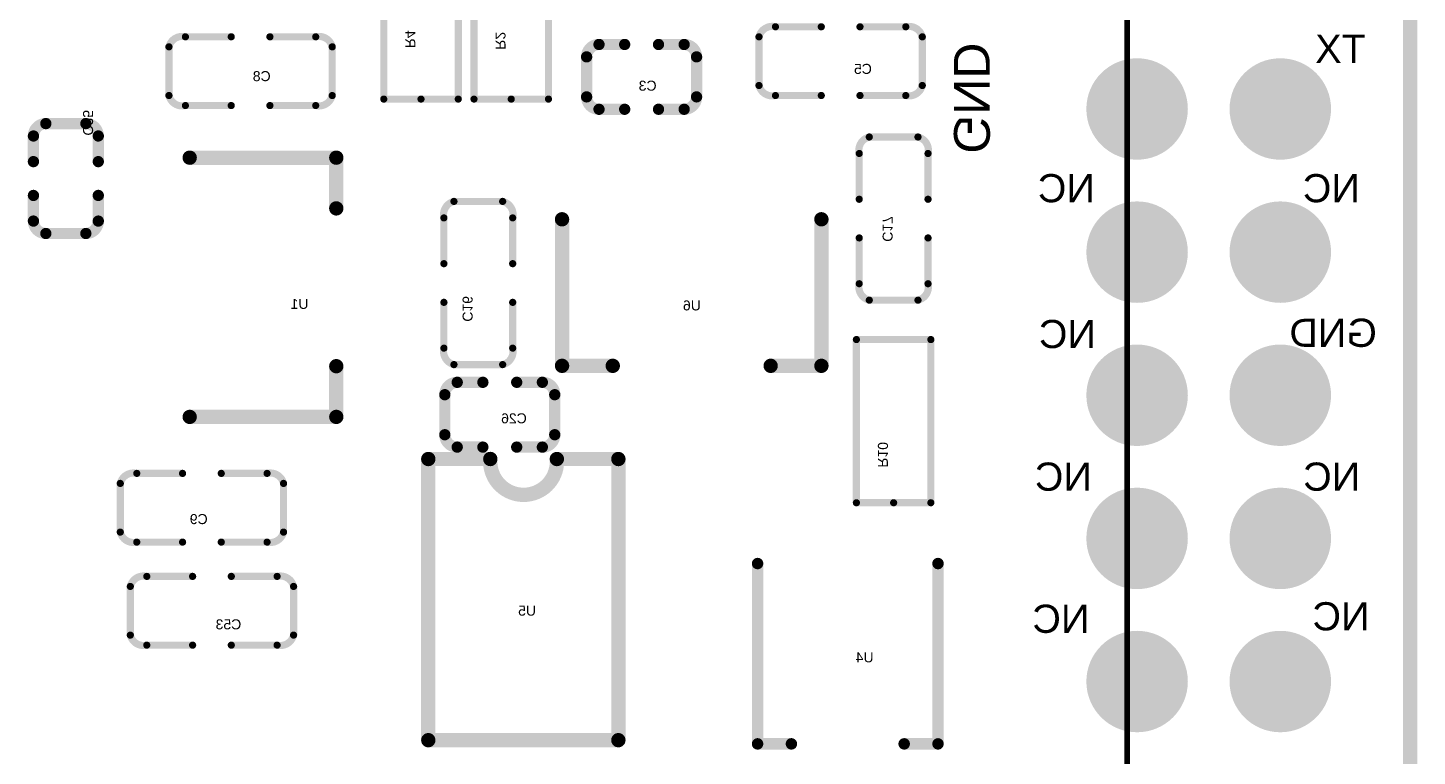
# Model space of a CAD drawing. Header units: millimetres. Extents: x 0 to 71, y -118 to 1.
# Drawn here: x 38.55 to 63.2, y -64.54 to -51.61 of the extents above; entities that cross this region are included whole.
import ezdxf

# ---------------------------------------------------------------- set-up
doc = ezdxf.new("R2010")
doc.units = ezdxf.units.MM
for name, color, linetype in [('BottomOverlay', 54, 'Continuous'), ('KeepOutLayer', 6, 'Continuous'), ('MultiLayer', 9, 'Continuous'), ('PadHoleLayer', 156, 'Continuous')]:
    doc.layers.add(name, color=color, linetype=linetype)
doc.styles.add('Arial', font='arial.ttf', dxfattribs={"height": 0.2})

# ---------------------------------------------------------------- blocks, each defined once
blk = doc.blocks.new('SOT_89_3_L4_5_W2_5_P1_50_LS4_2_BR_B_5')
at = {"layer": 'BottomOverlay', "const_width": 0.254}
for points in [[(-1.85039, 2.29997), (0.749808, 2.29997)], [(-1.85039, 2.29997), (-1.85039, 1.400048)], [(-1.85039, -1.400048), (-1.85039, -2.29997)], [(-1.85039, -2.29997), (0.749808, -2.29997)]]:
    blk.add_lwpolyline(points, dxfattribs=at)
at = {"layer": 'BottomOverlay', "const_width": 0.127}
for points in [[(-1.91389, 2.29997, 1), (-1.78689, 2.29997, 1)], [(-1.91389, 2.29997, 1), (-1.78689, 2.29997, 1)], [(0.686308, 2.29997, 1), (0.813308, 2.29997, 1)], [(-1.91389, 1.400048, 1), (-1.78689, 1.400048, 1)], [(-1.91389, -1.400048, 1), (-1.78689, -1.400048, 1)], [(-1.91389, -2.29997, 1), (-1.78689, -2.29997, 1)], [(-1.91389, -2.29997, 1), (-1.78689, -2.29997, 1)], [(0.686308, -2.29997, 1), (0.813308, -2.29997, 1)]]:
    blk.add_lwpolyline(points, format="xyb", close=True, dxfattribs=at)
blk = doc.blocks.new('SOIC_8_L5_0_W4_0_P1_27_LS6_0_BL_B_6')
at = {"layer": 'BottomOverlay', "const_width": 0.254}
for points in [[(-2.49, 0.58), (-2.49, 1.671)], [(2.5, 1.671), (-2.49, 1.671)], [(2.5, -1.7), (2.5, 1.671)], [(-2.49, -1.7), (-2.49, -0.6)], [(2.5, -1.7), (-2.49, -1.7)]]:
    blk.add_lwpolyline(points, dxfattribs=at)
at = {"layer": 'BottomOverlay', "const_width": 0.127}
for points in [[(-2.553, 1.671, 1), (-2.426, 1.671, 1)], [(-2.553, 1.671, 1), (-2.426, 1.671, 1)], [(2.436, 1.671, 1), (2.563, 1.671, 1)], [(2.436, 1.671, 1), (2.563, 1.671, 1)], [(-2.553, 0.58, 1), (-2.426, 0.58, 1)], [(-2.553, 0.58, 1), (-2.426, 0.58, 1)], [(-2.554, -0.6, 1), (-2.427, -0.6, 1)], [(-2.553, -0.6, 1), (-2.426, -0.6, 1)], [(-2.553, -1.7, 1), (-2.426, -1.7, 1)], [(-2.553, -1.7, 1), (-2.426, -1.7, 1)], [(2.436, -1.7, 1), (2.563, -1.7, 1)], [(2.436, -1.7, 1), (2.563, -1.7, 1)]]:
    blk.add_lwpolyline(points, format="xyb", close=True, dxfattribs=at)
at = {"layer": 'BottomOverlay', "const_width": 0.254}
blk.add_lwpolyline([(-2.49, 0.58, -1.078957), (-2.491, -0.6)], format="xyb", dxfattribs=at)
blk = doc.blocks.new('TRIMPOT_SMD_3MM_CLOSED_B_7')
at = {"layer": 'BottomOverlay', "const_width": 0.2032}
for points in [[(-1.599946, -1.599946), (-1.599946, 1.599946)], [(1.599946, -1.599946), (1.599946, 1.599946)], [(-1.599946, -1.599946), (-0.999998, -1.599946)], [(0.999998, -1.599946), (1.599946, -1.599946)]]:
    blk.add_lwpolyline(points, dxfattribs=at)
at = {"layer": 'BottomOverlay', "const_width": 0.1016}
for points in [[(-1.650746, 1.599946, 1), (-1.549146, 1.599946, 1)], [(1.549146, 1.599946, 1), (1.650746, 1.599946, 1)], [(-1.650746, -1.599946, 1), (-1.549146, -1.599946, 1)], [(-1.650746, -1.599946, 1), (-1.549146, -1.599946, 1)], [(-1.050798, -1.599946, 1), (-0.949198, -1.599946, 1)], [(0.949198, -1.599946, 1), (1.050798, -1.599946, 1)], [(1.549146, -1.599946, 1), (1.650746, -1.599946, 1)], [(1.549146, -1.599946, 1), (1.650746, -1.599946, 1)]]:
    blk.add_lwpolyline(points, format="xyb", close=True, dxfattribs=at)
blk = doc.blocks.new('SOT_89_3_L4_5_W2_5_P1_50_LS4_2_BR_B_12')
at = {"layer": 'BottomOverlay', "const_width": 0.254}
for points in [[(0.749808, 2.29997), (-1.85039, 2.29997)], [(-1.85039, 2.29997), (-1.85039, 1.400048)], [(-1.85039, -1.400048), (-1.85039, -2.29997)], [(0.749808, -2.29997), (-1.85039, -2.29997)]]:
    blk.add_lwpolyline(points, dxfattribs=at)
at = {"layer": 'BottomOverlay', "const_width": 0.127}
for points in [[(-1.91389, 2.29997, 1), (-1.78689, 2.29997, 1)], [(-1.91389, 2.29997, 1), (-1.78689, 2.29997, 1)], [(0.686308, 2.29997, 1), (0.813308, 2.29997, 1)], [(-1.91389, 1.400048, 1), (-1.78689, 1.400048, 1)], [(-1.91389, -1.400048, 1), (-1.78689, -1.400048, 1)], [(-1.91389, -2.29997, 1), (-1.78689, -2.29997, 1)], [(-1.91389, -2.29997, 1), (-1.78689, -2.29997, 1)], [(0.686308, -2.29997, 1), (0.813308, -2.29997, 1)]]:
    blk.add_lwpolyline(points, format="xyb", close=True, dxfattribs=at)
blk = doc.blocks.new('R0603_B_28')
at = {"layer": 'BottomOverlay', "const_width": 0.127}
for points in [[(-1.4351, 0.6604), (1.4605, 0.6604)], [(-1.4351, 0.6604), (-1.4351, 0)], [(1.4605, 0.6604), (1.4605, -0.6604)], [(-1.4351, 0), (-1.4351, -0.6604)], [(-1.4351, -0.6604), (1.4605, -0.6604)]]:
    blk.add_lwpolyline(points, dxfattribs=at)
at = {"layer": 'BottomOverlay', "const_width": 0.0635}
for points in [[(-1.46685, 0.6604, 1), (-1.40335, 0.6604, 1)], [(-1.46685, 0.6604, 1), (-1.40335, 0.6604, 1)], [(1.42875, 0.6604, 1), (1.49225, 0.6604, 1)], [(1.42875, 0.6604, 1), (1.49225, 0.6604, 1)], [(-1.46685, 0, 1), (-1.40335, 0, 1)], [(-1.46685, 0, 1), (-1.40335, 0, 1)], [(-1.46685, -0.6604, 1), (-1.40335, -0.6604, 1)], [(-1.46685, -0.6604, 1), (-1.40335, -0.6604, 1)], [(1.42875, -0.6604, 1), (1.49225, -0.6604, 1)], [(1.42875, -0.6604, 1), (1.49225, -0.6604, 1)]]:
    blk.add_lwpolyline(points, format="xyb", close=True, dxfattribs=at)
blk = doc.blocks.new('R0603_B_44')
at = {"layer": 'BottomOverlay', "const_width": 0.127}
for points in [[(-1.4351, 0.6604), (1.4605, 0.6604)], [(-1.4351, 0.6604), (-1.4351, 0)], [(1.4605, 0.6604), (1.4605, -0.6604)], [(-1.4351, 0), (-1.4351, -0.6604)], [(-1.4351, -0.6604), (1.4605, -0.6604)]]:
    blk.add_lwpolyline(points, dxfattribs=at)
at = {"layer": 'BottomOverlay', "const_width": 0.0635}
for points in [[(-1.46685, 0.6604, 1), (-1.40335, 0.6604, 1)], [(-1.46685, 0.6604, 1), (-1.40335, 0.6604, 1)], [(1.42875, 0.6604, 1), (1.49225, 0.6604, 1)], [(1.42875, 0.6604, 1), (1.49225, 0.6604, 1)], [(-1.46685, 0, 1), (-1.40335, 0, 1)], [(-1.46685, 0, 1), (-1.40335, 0, 1)], [(-1.46685, -0.6604, 1), (-1.40335, -0.6604, 1)], [(-1.46685, -0.6604, 1), (-1.40335, -0.6604, 1)], [(1.42875, -0.6604, 1), (1.49225, -0.6604, 1)], [(1.42875, -0.6604, 1), (1.49225, -0.6604, 1)]]:
    blk.add_lwpolyline(points, format="xyb", close=True, dxfattribs=at)
blk = doc.blocks.new('R0603_B_54')
at = {"layer": 'BottomOverlay', "const_width": 0.127}
for points in [[(-1.4351, 0.6604), (1.4605, 0.6604)], [(-1.4351, 0.6604), (-1.4351, 0)], [(1.4605, 0.6604), (1.4605, -0.6604)], [(-1.4351, 0), (-1.4351, -0.6604)], [(-1.4351, -0.6604), (1.4605, -0.6604)]]:
    blk.add_lwpolyline(points, dxfattribs=at)
at = {"layer": 'BottomOverlay', "const_width": 0.0635}
for points in [[(-1.46685, 0.6604, 1), (-1.40335, 0.6604, 1)], [(-1.46685, 0.6604, 1), (-1.40335, 0.6604, 1)], [(1.42875, 0.6604, 1), (1.49225, 0.6604, 1)], [(1.42875, 0.6604, 1), (1.49225, 0.6604, 1)], [(-1.46685, 0, 1), (-1.40335, 0, 1)], [(-1.46685, 0, 1), (-1.40335, 0, 1)], [(-1.46685, -0.6604, 1), (-1.40335, -0.6604, 1)], [(-1.46685, -0.6604, 1), (-1.40335, -0.6604, 1)], [(1.42875, -0.6604, 1), (1.49225, -0.6604, 1)], [(1.42875, -0.6604, 1), (1.49225, -0.6604, 1)]]:
    blk.add_lwpolyline(points, format="xyb", close=True, dxfattribs=at)
blk = doc.blocks.new('2X20PIN_2_54_65')
at = {"layer": 'MultiLayer'}
h = blk.add_hatch(color=9, dxfattribs=at)
edge = h.paths.add_edge_path()
edge.add_arc((10.16, 2.54), 0.9, 0, 360)
h = blk.add_hatch(color=9, dxfattribs=at)
edge = h.paths.add_edge_path()
edge.add_arc((12.7, 2.54), 0.9, 0, 360)
h = blk.add_hatch(color=9, dxfattribs=at)
edge = h.paths.add_edge_path()
edge.add_arc((15.24, 2.54), 0.9, 0, 360)
h = blk.add_hatch(color=9, dxfattribs=at)
edge = h.paths.add_edge_path()
edge.add_arc((17.78, 2.54), 0.9, 0, 360)
h = blk.add_hatch(color=9, dxfattribs=at)
edge = h.paths.add_edge_path()
edge.add_arc((20.32, 2.54), 0.9, 0, 360)
h = blk.add_hatch(color=9, dxfattribs=at)
edge = h.paths.add_edge_path()
edge.add_arc((10.16, 0), 0.9, 0, 360)
h = blk.add_hatch(color=9, dxfattribs=at)
edge = h.paths.add_edge_path()
edge.add_arc((12.7, 0), 0.9, 0, 360)
h = blk.add_hatch(color=9, dxfattribs=at)
edge = h.paths.add_edge_path()
edge.add_arc((15.24, 0), 0.9, 0, 360)
h = blk.add_hatch(color=9, dxfattribs=at)
edge = h.paths.add_edge_path()
edge.add_arc((17.78, 0), 0.9, 0, 360)
h = blk.add_hatch(color=9, dxfattribs=at)
edge = h.paths.add_edge_path()
edge.add_arc((20.32, 0), 0.9, 0, 360)
at = {"layer": 'PadHoleLayer'}
h = blk.add_hatch(color=156, dxfattribs=at)
edge = h.paths.add_edge_path()
edge.add_arc((10.16, 2.54), 0.445, 0, 360)
h = blk.add_hatch(color=156, dxfattribs=at)
edge = h.paths.add_edge_path()
edge.add_arc((12.7, 2.54), 0.445, 0, 360)
h = blk.add_hatch(color=156, dxfattribs=at)
edge = h.paths.add_edge_path()
edge.add_arc((15.24, 2.54), 0.445, 0, 360)
h = blk.add_hatch(color=156, dxfattribs=at)
edge = h.paths.add_edge_path()
edge.add_arc((17.78, 2.54), 0.445, 0, 360)
h = blk.add_hatch(color=156, dxfattribs=at)
edge = h.paths.add_edge_path()
edge.add_arc((20.32, 2.54), 0.445, 0, 360)
h = blk.add_hatch(color=156, dxfattribs=at)
edge = h.paths.add_edge_path()
edge.add_arc((10.16, 0), 0.445, 0, 360)
h = blk.add_hatch(color=156, dxfattribs=at)
edge = h.paths.add_edge_path()
edge.add_arc((12.7, 0), 0.445, 0, 360)
h = blk.add_hatch(color=156, dxfattribs=at)
edge = h.paths.add_edge_path()
edge.add_arc((15.24, 0), 0.445, 0, 360)
h = blk.add_hatch(color=156, dxfattribs=at)
edge = h.paths.add_edge_path()
edge.add_arc((17.78, 0), 0.445, 0, 360)
h = blk.add_hatch(color=156, dxfattribs=at)
edge = h.paths.add_edge_path()
edge.add_arc((20.32, 0), 0.445, 0, 360)
blk = doc.blocks.new('C0603_B_95')
at = {"layer": 'BottomOverlay', "const_width": 0.127}
for points in [[(-1.448, 0.432, -0.414214), (-1.155, 0.61)], [(1.156, 0.61, -0.413702), (1.448, 0.432)], [(-1.156, -0.61, -0.413702), (-1.448, -0.432)], [(1.448, -0.432, -0.414214), (1.155, -0.61)]]:
    blk.add_lwpolyline(points, format="xyb", dxfattribs=at)
for points in [[(-1.448, 0.432), (-1.448, -0.432)], [(-0.343, 0.61), (-1.156, 0.61)], [(1.156, 0.61), (0.343, 0.61)], [(1.448, 0.432), (1.448, -0.432)], [(-0.343, -0.61), (-1.156, -0.61)], [(1.156, -0.61), (0.343, -0.61)]]:
    blk.add_lwpolyline(points, dxfattribs=at)
at = {"layer": 'BottomOverlay', "const_width": 0.0635}
for points in [[(-1.48, 0.432, 1), (-1.416, 0.432, 1)], [(-1.48, 0.432, 1), (-1.416, 0.432, 1)], [(-1.187, 0.61, 1), (-1.124, 0.61, 1)], [(-1.187, 0.61, 1), (-1.124, 0.61, 1)], [(-0.375, 0.61, 1), (-0.311, 0.61, 1)], [(0.311, 0.61, 1), (0.375, 0.61, 1)], [(1.124, 0.61, 1), (1.187, 0.61, 1)], [(1.124, 0.61, 1), (1.187, 0.61, 1)], [(1.416, 0.432, 1), (1.48, 0.432, 1)], [(1.416, 0.432, 1), (1.48, 0.432, 1)], [(-1.48, -0.432, 1), (-1.416, -0.432, 1)], [(-1.48, -0.432, 1), (-1.416, -0.432, 1)], [(1.416, -0.432, 1), (1.48, -0.432, 1)], [(1.416, -0.432, 1), (1.48, -0.432, 1)], [(-1.187, -0.61, 1), (-1.124, -0.61, 1)], [(-1.187, -0.61, 1), (-1.124, -0.61, 1)], [(-0.375, -0.61, 1), (-0.311, -0.61, 1)], [(0.311, -0.61, 1), (0.375, -0.61, 1)], [(1.124, -0.61, 1), (1.187, -0.61, 1)], [(1.124, -0.61, 1), (1.187, -0.61, 1)]]:
    blk.add_lwpolyline(points, format="xyb", close=True, dxfattribs=at)
blk = doc.blocks.new('C0603_B_96')
at = {"layer": 'BottomOverlay', "const_width": 0.127}
for points in [[(-1.448, 0.432, -0.414214), (-1.155, 0.61)], [(1.156, 0.61, -0.413702), (1.448, 0.432)], [(-1.156, -0.61, -0.413702), (-1.448, -0.432)], [(1.448, -0.432, -0.414214), (1.155, -0.61)]]:
    blk.add_lwpolyline(points, format="xyb", dxfattribs=at)
for points in [[(-1.448, -0.432), (-1.448, 0.432)], [(-1.156, 0.61), (-0.343, 0.61)], [(0.343, 0.61), (1.156, 0.61)], [(1.448, -0.432), (1.448, 0.432)], [(-1.156, -0.61), (-0.343, -0.61)], [(0.343, -0.61), (1.156, -0.61)]]:
    blk.add_lwpolyline(points, dxfattribs=at)
at = {"layer": 'BottomOverlay', "const_width": 0.0635}
for points in [[(-1.48, 0.432, 1), (-1.416, 0.432, 1)], [(-1.48, 0.432, 1), (-1.416, 0.432, 1)], [(-1.187, 0.61, 1), (-1.124, 0.61, 1)], [(-1.187, 0.61, 1), (-1.124, 0.61, 1)], [(-0.375, 0.61, 1), (-0.311, 0.61, 1)], [(0.311, 0.61, 1), (0.375, 0.61, 1)], [(1.124, 0.61, 1), (1.187, 0.61, 1)], [(1.124, 0.61, 1), (1.187, 0.61, 1)], [(1.416, 0.432, 1), (1.48, 0.432, 1)], [(1.416, 0.432, 1), (1.48, 0.432, 1)], [(-1.48, -0.432, 1), (-1.416, -0.432, 1)], [(-1.48, -0.432, 1), (-1.416, -0.432, 1)], [(1.416, -0.432, 1), (1.48, -0.432, 1)], [(1.416, -0.432, 1), (1.48, -0.432, 1)], [(-1.187, -0.61, 1), (-1.124, -0.61, 1)], [(-1.187, -0.61, 1), (-1.124, -0.61, 1)], [(-0.375, -0.61, 1), (-0.311, -0.61, 1)], [(0.311, -0.61, 1), (0.375, -0.61, 1)], [(1.124, -0.61, 1), (1.187, -0.61, 1)], [(1.124, -0.61, 1), (1.187, -0.61, 1)]]:
    blk.add_lwpolyline(points, format="xyb", close=True, dxfattribs=at)
blk = doc.blocks.new('C0603_B_101')
at = {"layer": 'BottomOverlay', "const_width": 0.127}
for points in [[(-1.448, 0.432, -0.414214), (-1.155, 0.61)], [(1.156, 0.61, -0.413702), (1.448, 0.432)], [(-1.156, -0.61, -0.413702), (-1.448, -0.432)], [(1.448, -0.432, -0.414214), (1.155, -0.61)]]:
    blk.add_lwpolyline(points, format="xyb", dxfattribs=at)
for points in [[(-1.448, 0.432), (-1.448, -0.432)], [(-0.343, 0.61), (-1.156, 0.61)], [(1.156, 0.61), (0.343, 0.61)], [(1.448, 0.432), (1.448, -0.432)], [(-0.343, -0.61), (-1.156, -0.61)], [(1.156, -0.61), (0.343, -0.61)]]:
    blk.add_lwpolyline(points, dxfattribs=at)
at = {"layer": 'BottomOverlay', "const_width": 0.0635}
for points in [[(-1.48, 0.432, 1), (-1.416, 0.432, 1)], [(-1.48, 0.432, 1), (-1.416, 0.432, 1)], [(-1.187, 0.61, 1), (-1.124, 0.61, 1)], [(-1.187, 0.61, 1), (-1.124, 0.61, 1)], [(-0.375, 0.61, 1), (-0.311, 0.61, 1)], [(0.311, 0.61, 1), (0.375, 0.61, 1)], [(1.124, 0.61, 1), (1.187, 0.61, 1)], [(1.124, 0.61, 1), (1.187, 0.61, 1)], [(1.416, 0.432, 1), (1.48, 0.432, 1)], [(1.416, 0.432, 1), (1.48, 0.432, 1)], [(-1.48, -0.432, 1), (-1.416, -0.432, 1)], [(-1.48, -0.432, 1), (-1.416, -0.432, 1)], [(1.416, -0.432, 1), (1.48, -0.432, 1)], [(1.416, -0.432, 1), (1.48, -0.432, 1)], [(-1.187, -0.61, 1), (-1.124, -0.61, 1)], [(-1.187, -0.61, 1), (-1.124, -0.61, 1)], [(-0.375, -0.61, 1), (-0.311, -0.61, 1)], [(0.311, -0.61, 1), (0.375, -0.61, 1)], [(1.124, -0.61, 1), (1.187, -0.61, 1)], [(1.124, -0.61, 1), (1.187, -0.61, 1)]]:
    blk.add_lwpolyline(points, format="xyb", close=True, dxfattribs=at)
blk = doc.blocks.new('C0603_B_102')
at = {"layer": 'BottomOverlay', "const_width": 0.127}
for points in [[(-1.448, 0.432, -0.414214), (-1.155, 0.61)], [(1.156, 0.61, -0.413702), (1.448, 0.432)], [(-1.156, -0.61, -0.413702), (-1.448, -0.432)], [(1.448, -0.432, -0.414214), (1.155, -0.61)]]:
    blk.add_lwpolyline(points, format="xyb", dxfattribs=at)
for points in [[(-1.448, -0.432), (-1.448, 0.432)], [(-1.156, 0.61), (-0.343, 0.61)], [(0.343, 0.61), (1.156, 0.61)], [(1.448, -0.432), (1.448, 0.432)], [(-1.156, -0.61), (-0.343, -0.61)], [(0.343, -0.61), (1.156, -0.61)]]:
    blk.add_lwpolyline(points, dxfattribs=at)
at = {"layer": 'BottomOverlay', "const_width": 0.0635}
for points in [[(-1.48, 0.432, 1), (-1.416, 0.432, 1)], [(-1.48, 0.432, 1), (-1.416, 0.432, 1)], [(-1.187, 0.61, 1), (-1.124, 0.61, 1)], [(-1.187, 0.61, 1), (-1.124, 0.61, 1)], [(-0.375, 0.61, 1), (-0.311, 0.61, 1)], [(0.311, 0.61, 1), (0.375, 0.61, 1)], [(1.124, 0.61, 1), (1.187, 0.61, 1)], [(1.124, 0.61, 1), (1.187, 0.61, 1)], [(1.416, 0.432, 1), (1.48, 0.432, 1)], [(1.416, 0.432, 1), (1.48, 0.432, 1)], [(-1.48, -0.432, 1), (-1.416, -0.432, 1)], [(-1.48, -0.432, 1), (-1.416, -0.432, 1)], [(1.416, -0.432, 1), (1.48, -0.432, 1)], [(1.416, -0.432, 1), (1.48, -0.432, 1)], [(-1.187, -0.61, 1), (-1.124, -0.61, 1)], [(-1.187, -0.61, 1), (-1.124, -0.61, 1)], [(-0.375, -0.61, 1), (-0.311, -0.61, 1)], [(0.311, -0.61, 1), (0.375, -0.61, 1)], [(1.124, -0.61, 1), (1.187, -0.61, 1)], [(1.124, -0.61, 1), (1.187, -0.61, 1)]]:
    blk.add_lwpolyline(points, format="xyb", close=True, dxfattribs=at)
blk = doc.blocks.new('LC_0402_C_B_117')
at = {"layer": 'BottomOverlay', "const_width": 0.2}
for points in [[(-0.975, 0.355, -0.414214), (-0.755, 0.575)], [(0.755, 0.575, -0.414214), (0.975, 0.355)], [(-0.755, -0.575, -0.414214), (-0.975, -0.355)], [(0.975, -0.355, -0.414214), (0.755, -0.575)]]:
    blk.add_lwpolyline(points, format="xyb", dxfattribs=at)
for points in [[(-0.3, 0.575), (-0.755, 0.575)], [(0.755, 0.575), (0.3, 0.575)], [(-0.975, 0.355), (-0.975, -0.355)], [(0.975, 0.355), (0.975, -0.355)], [(-0.3, -0.575), (-0.755, -0.575)], [(0.755, -0.575), (0.3, -0.575)]]:
    blk.add_lwpolyline(points, dxfattribs=at)
at = {"layer": 'BottomOverlay', "const_width": 0.1}
for points in [[(-0.805, 0.575, 1), (-0.705, 0.575, 1)], [(-0.805, 0.575, 1), (-0.705, 0.575, 1)], [(-0.35, 0.575, 1), (-0.25, 0.575, 1)], [(0.25, 0.575, 1), (0.35, 0.575, 1)], [(0.705, 0.575, 1), (0.805, 0.575, 1)], [(0.705, 0.575, 1), (0.805, 0.575, 1)], [(-1.025, 0.355, 1), (-0.925, 0.355, 1)], [(-1.025, 0.355, 1), (-0.925, 0.355, 1)], [(0.925, 0.355, 1), (1.025, 0.355, 1)], [(0.925, 0.355, 1), (1.025, 0.355, 1)], [(-1.025, -0.355, 1), (-0.925, -0.355, 1)], [(-1.025, -0.355, 1), (-0.925, -0.355, 1)], [(-0.805, -0.575, 1), (-0.705, -0.575, 1)], [(-0.805, -0.575, 1), (-0.705, -0.575, 1)], [(-0.35, -0.575, 1), (-0.25, -0.575, 1)], [(0.25, -0.575, 1), (0.35, -0.575, 1)], [(0.705, -0.575, 1), (0.805, -0.575, 1)], [(0.705, -0.575, 1), (0.805, -0.575, 1)], [(0.925, -0.355, 1), (1.025, -0.355, 1)], [(0.925, -0.355, 1), (1.025, -0.355, 1)]]:
    blk.add_lwpolyline(points, format="xyb", close=True, dxfattribs=at)
blk = doc.blocks.new('LC_0402_C_B_120')
at = {"layer": 'BottomOverlay', "const_width": 0.2}
for points in [[(-0.975, 0.355, -0.414214), (-0.755, 0.575)], [(0.755, 0.575, -0.414214), (0.975, 0.355)], [(-0.755, -0.575, -0.414214), (-0.975, -0.355)], [(0.975, -0.355, -0.414214), (0.755, -0.575)]]:
    blk.add_lwpolyline(points, format="xyb", dxfattribs=at)
for points in [[(-0.755, 0.575), (-0.3, 0.575)], [(0.3, 0.575), (0.755, 0.575)], [(-0.975, -0.355), (-0.975, 0.355)], [(0.975, -0.355), (0.975, 0.355)], [(-0.755, -0.575), (-0.3, -0.575)], [(0.3, -0.575), (0.755, -0.575)]]:
    blk.add_lwpolyline(points, dxfattribs=at)
at = {"layer": 'BottomOverlay', "const_width": 0.1}
for points in [[(-0.805, 0.575, 1), (-0.705, 0.575, 1)], [(-0.805, 0.575, 1), (-0.705, 0.575, 1)], [(-0.35, 0.575, 1), (-0.25, 0.575, 1)], [(0.25, 0.575, 1), (0.35, 0.575, 1)], [(0.705, 0.575, 1), (0.805, 0.575, 1)], [(0.705, 0.575, 1), (0.805, 0.575, 1)], [(-1.025, 0.355, 1), (-0.925, 0.355, 1)], [(-1.025, 0.355, 1), (-0.925, 0.355, 1)], [(0.925, 0.355, 1), (1.025, 0.355, 1)], [(0.925, 0.355, 1), (1.025, 0.355, 1)], [(-1.025, -0.355, 1), (-0.925, -0.355, 1)], [(-1.025, -0.355, 1), (-0.925, -0.355, 1)], [(-0.805, -0.575, 1), (-0.705, -0.575, 1)], [(-0.805, -0.575, 1), (-0.705, -0.575, 1)], [(-0.35, -0.575, 1), (-0.25, -0.575, 1)], [(0.25, -0.575, 1), (0.35, -0.575, 1)], [(0.705, -0.575, 1), (0.805, -0.575, 1)], [(0.705, -0.575, 1), (0.805, -0.575, 1)], [(0.925, -0.355, 1), (1.025, -0.355, 1)], [(0.925, -0.355, 1), (1.025, -0.355, 1)]]:
    blk.add_lwpolyline(points, format="xyb", close=True, dxfattribs=at)
blk = doc.blocks.new('LC_0402_C_B_121')
at = {"layer": 'BottomOverlay', "const_width": 0.2}
for points in [[(-0.975, 0.355, -0.414214), (-0.755, 0.575)], [(0.755, 0.575, -0.414214), (0.975, 0.355)], [(-0.755, -0.575, -0.414214), (-0.975, -0.355)], [(0.975, -0.355, -0.414214), (0.755, -0.575)]]:
    blk.add_lwpolyline(points, format="xyb", dxfattribs=at)
for points in [[(-0.3, 0.575), (-0.755, 0.575)], [(0.755, 0.575), (0.3, 0.575)], [(-0.975, 0.355), (-0.975, -0.355)], [(0.975, 0.355), (0.975, -0.355)], [(-0.755, -0.575), (-0.3, -0.575)], [(0.3, -0.575), (0.755, -0.575)]]:
    blk.add_lwpolyline(points, dxfattribs=at)
at = {"layer": 'BottomOverlay', "const_width": 0.1}
for points in [[(-0.805, 0.575, 1), (-0.705, 0.575, 1)], [(-0.805, 0.575, 1), (-0.705, 0.575, 1)], [(-0.35, 0.575, 1), (-0.25, 0.575, 1)], [(0.25, 0.575, 1), (0.35, 0.575, 1)], [(0.705, 0.575, 1), (0.805, 0.575, 1)], [(0.705, 0.575, 1), (0.805, 0.575, 1)], [(-1.025, 0.355, 1), (-0.925, 0.355, 1)], [(-1.025, 0.355, 1), (-0.925, 0.355, 1)], [(0.925, 0.355, 1), (1.025, 0.355, 1)], [(0.925, 0.355, 1), (1.025, 0.355, 1)], [(-1.025, -0.355, 1), (-0.925, -0.355, 1)], [(-1.025, -0.355, 1), (-0.925, -0.355, 1)], [(-0.805, -0.575, 1), (-0.705, -0.575, 1)], [(-0.805, -0.575, 1), (-0.705, -0.575, 1)], [(-0.35, -0.575, 1), (-0.25, -0.575, 1)], [(0.25, -0.575, 1), (0.35, -0.575, 1)], [(0.705, -0.575, 1), (0.805, -0.575, 1)], [(0.705, -0.575, 1), (0.805, -0.575, 1)], [(0.925, -0.355, 1), (1.025, -0.355, 1)], [(0.925, -0.355, 1), (1.025, -0.355, 1)]]:
    blk.add_lwpolyline(points, format="xyb", close=True, dxfattribs=at)
blk = doc.blocks.new('C0603_B_130')
at = {"layer": 'BottomOverlay', "const_width": 0.127}
for points in [[(-1.448, 0.432, -0.414214), (-1.155, 0.61)], [(1.156, 0.61, -0.413702), (1.448, 0.432)], [(-1.156, -0.61, -0.413702), (-1.448, -0.432)], [(1.448, -0.432, -0.414214), (1.155, -0.61)]]:
    blk.add_lwpolyline(points, format="xyb", dxfattribs=at)
for points in [[(-1.448, 0.432), (-1.448, -0.432)], [(-1.156, 0.61), (-0.343, 0.61)], [(0.343, 0.61), (1.156, 0.61)], [(1.448, 0.432), (1.448, -0.432)], [(-1.156, -0.61), (-0.343, -0.61)], [(0.343, -0.61), (1.156, -0.61)]]:
    blk.add_lwpolyline(points, dxfattribs=at)
at = {"layer": 'BottomOverlay', "const_width": 0.0635}
for points in [[(-1.48, 0.432, 1), (-1.416, 0.432, 1)], [(-1.48, 0.432, 1), (-1.416, 0.432, 1)], [(-1.187, 0.61, 1), (-1.124, 0.61, 1)], [(-1.187, 0.61, 1), (-1.124, 0.61, 1)], [(-0.375, 0.61, 1), (-0.311, 0.61, 1)], [(0.311, 0.61, 1), (0.375, 0.61, 1)], [(1.124, 0.61, 1), (1.187, 0.61, 1)], [(1.124, 0.61, 1), (1.187, 0.61, 1)], [(1.416, 0.432, 1), (1.48, 0.432, 1)], [(1.416, 0.432, 1), (1.48, 0.432, 1)], [(-1.48, -0.432, 1), (-1.416, -0.432, 1)], [(-1.48, -0.432, 1), (-1.416, -0.432, 1)], [(1.416, -0.432, 1), (1.48, -0.432, 1)], [(1.416, -0.432, 1), (1.48, -0.432, 1)], [(-1.187, -0.61, 1), (-1.124, -0.61, 1)], [(-1.187, -0.61, 1), (-1.124, -0.61, 1)], [(-0.375, -0.61, 1), (-0.311, -0.61, 1)], [(0.311, -0.61, 1), (0.375, -0.61, 1)], [(1.124, -0.61, 1), (1.187, -0.61, 1)], [(1.124, -0.61, 1), (1.187, -0.61, 1)]]:
    blk.add_lwpolyline(points, format="xyb", close=True, dxfattribs=at)
blk = doc.blocks.new('C0603_B_131')
at = {"layer": 'BottomOverlay', "const_width": 0.127}
for points in [[(-1.448, 0.432, -0.414214), (-1.155, 0.61)], [(1.156, 0.61, -0.413702), (1.448, 0.432)], [(-1.156, -0.61, -0.413702), (-1.448, -0.432)], [(1.448, -0.432, -0.414214), (1.155, -0.61)]]:
    blk.add_lwpolyline(points, format="xyb", dxfattribs=at)
for points in [[(-1.448, 0.432), (-1.448, -0.432)], [(-1.156, 0.61), (-0.343, 0.61)], [(0.343, 0.61), (1.156, 0.61)], [(1.448, 0.432), (1.448, -0.432)], [(-1.156, -0.61), (-0.343, -0.61)], [(0.343, -0.61), (1.156, -0.61)]]:
    blk.add_lwpolyline(points, dxfattribs=at)
at = {"layer": 'BottomOverlay', "const_width": 0.0635}
for points in [[(-1.48, 0.432, 1), (-1.416, 0.432, 1)], [(-1.48, 0.432, 1), (-1.416, 0.432, 1)], [(-1.187, 0.61, 1), (-1.124, 0.61, 1)], [(-1.187, 0.61, 1), (-1.124, 0.61, 1)], [(-0.375, 0.61, 1), (-0.311, 0.61, 1)], [(0.311, 0.61, 1), (0.375, 0.61, 1)], [(1.124, 0.61, 1), (1.187, 0.61, 1)], [(1.124, 0.61, 1), (1.187, 0.61, 1)], [(1.416, 0.432, 1), (1.48, 0.432, 1)], [(1.416, 0.432, 1), (1.48, 0.432, 1)], [(-1.48, -0.432, 1), (-1.416, -0.432, 1)], [(-1.48, -0.432, 1), (-1.416, -0.432, 1)], [(1.416, -0.432, 1), (1.48, -0.432, 1)], [(1.416, -0.432, 1), (1.48, -0.432, 1)], [(-1.187, -0.61, 1), (-1.124, -0.61, 1)], [(-1.187, -0.61, 1), (-1.124, -0.61, 1)], [(-0.375, -0.61, 1), (-0.311, -0.61, 1)], [(0.311, -0.61, 1), (0.375, -0.61, 1)], [(1.124, -0.61, 1), (1.187, -0.61, 1)], [(1.124, -0.61, 1), (1.187, -0.61, 1)]]:
    blk.add_lwpolyline(points, format="xyb", close=True, dxfattribs=at)

msp = doc.modelspace()

# ---------------------------------------------------------------- linework, layer by layer
at = {"layer": 'BottomOverlay', "const_width": 0.1}
msp.add_lwpolyline([(58.051, -65.667), (58.051, -30.386)], dxfattribs=at)
at = {"layer": 'KeepOutLayer', "const_width": 0.254}
msp.add_lwpolyline([(63.07, -118.067), (63.07, -28.348)], dxfattribs=at)

# ---------------------------------------------------------------- block references
for name, p, rotation in [('2X20PIN_2_54_65', (58.229, -42.894), 270), ('R0603_B_28', (45.529, -51.443), 90), ('R0603_B_44', (47.129, -51.443), 90), ('LC_0402_C_B_117', (49.441, -52.484), 180), ('LC_0402_C_B_121', (39.23, -54.288), 90), ('C0603_B_130', (53.911, -54.999), 90), ('SOT_89_3_L4_5_W2_5_P1_50_LS4_2_BR_B_12', (42.176, -56.218), 180), ('C0603_B_131', (46.545, -56.142), 90), ('SOT_89_3_L4_5_W2_5_P1_50_LS4_2_BR_B_5', (50.33, -55.761), 90), ('R0603_B_54', (53.911, -58.606), 90), ('SOIC_8_L5_0_W4_0_P1_27_LS6_0_BL_B_6', (47.358, -61.755), 270), ('C0603_B_95', (41.643, -60.13), 180), ('C0603_B_101', (41.821, -61.958), 180)]:
    msp.add_blockref(name, p, dxfattribs=dict(rotation=rotation))
for name, p in [('C0603_B_96', (42.506, -52.383)), ('C0603_B_102', (52.971, -52.205)), ('LC_0402_C_B_120', (46.926, -58.479)), ('TRIMPOT_SMD_3MM_CLOSED_B_7', (53.098, -62.72))]:
    msp.add_blockref(name, p)

# ---------------------------------------------------------------- texts
at = {"layer": 'BottomOverlay', "style": 'Arial', "text_generation_flag": 2}
for s, height, rotation, p in [('R4', 0.1775, 270, (45.25, -51.976)), ('R2', 0.1775, 270, (46.85, -52.002)), ('TX', 0.5, 360, (62.283, -52.235)), ('GND', 0.635, 270, (54.981, -53.847)), ('C25', 0.1775, 270, (39.535, -53.526)), ('NC', 0.5, 360, (57.48, -54.709)), ('NC', 0.5, 360, (62.18, -54.709)), ('C17', 0.1775, 270, (53.715, -55.41)), ('C16', 0.1775, 270, (46.266, -56.828)), ('NC', 0.5, 360, (57.499, -57.297)), ('GND', 0.5, 360, (62.483, -57.275)), ('R10', 0.1775, 270, (53.632, -59.418)), ('NC', 0.5, 360, (57.427, -59.828)), ('NC', 0.5, 360, (62.186, -59.828)), ('NC', 0.5, 360, (57.383, -62.35)), ('NC', 0.5, 360, (62.351, -62.306))]:
    msp.add_text(s, height=height, rotation=rotation, dxfattribs=at).set_placement(p)
for s, p in [('C8', (42.862, -52.56)), ('C5', (53.525, -52.431)), ('C3', (49.707, -52.729)), ('U1', (43.533, -56.601)), ('U6', (50.492, -56.628)), ('C26', (47.405, -58.632)), ('C9', (41.745, -60.42)), ('U5', (47.568, -62.044)), ('C53', (42.341, -62.288)), ('U4', (53.555, -62.873))]:
    msp.add_text(s, height=0.1775, dxfattribs=at).set_placement(p)

doc.saveas('drawing.dxf')
